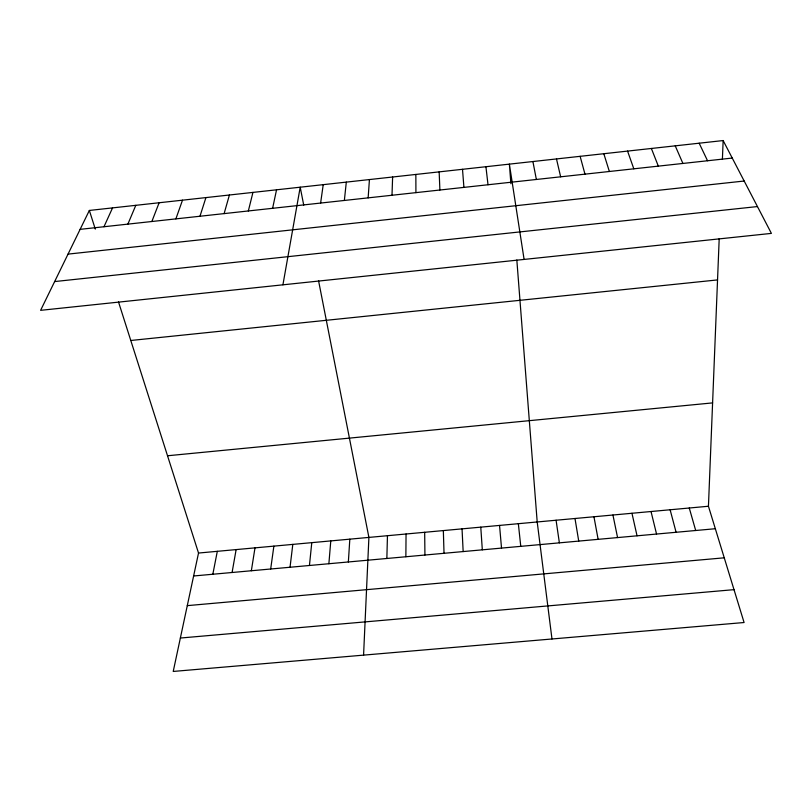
<?xml version="1.0" encoding="UTF-8"?>
<svg xmlns="http://www.w3.org/2000/svg" width="812" height="812" viewBox="0 0 812 812"><rect width="100%" height="100%" fill="white"/><g stroke="black" fill="none" stroke-linecap="round" stroke-linejoin="round"><path stroke-width="1.22" d="M405.868 556.748L406.051 534.002M386.857 558.473L387.456 535.707M392.003 195.256L392.622 177.006M118.501 301.932L198.524 553.043L173.22 671.443L744.086 622.52L708.44 506.252L719.199 238.677M722.396 159.355L723.147 140.557L89.35 210.45L40.6 310.336L771.4 233.389L723.147 140.557M363.573 655.132L368.902 537.412L318.537 280.627M348.358 561.965L349.82 539.158M368.151 197.864L369.43 179.564M328.88 563.731L330.778 540.914M309.443 565.487L311.778 542.649M344.359 200.462L346.308 182.111M290.036 567.243L292.807 544.395M270.68 568.999L273.877 546.131M320.618 203.051L323.227 184.659M251.355 570.745L254.988 547.867M232.08 572.49L236.13 549.592M282.921 284.819L300.207 187.196L303.729 205.121M212.835 574.236L217.311 551.318M272.609 208.308L276.547 189.805M248.34 210.958L252.948 192.403M224.122 213.607L229.41 195.002M199.975 216.246L205.923 197.59M175.879 218.885L182.497 200.178M151.854 221.503L159.122 202.756M127.88 224.132L135.807 205.324M103.977 226.741L112.553 207.892M80.124 229.349L732.241 158.056M68.035 254.115L744.178 181.025M54.637 281.571L757.454 206.563M130.793 340.482L717.544 279.917M167.526 455.765L712.601 402.894M198.524 553.043L708.44 506.252M193.632 575.982L715.331 528.724M187.288 605.64L724.253 557.814M180.365 638.039L734.007 589.654M699.162 143.206L707.546 160.756M675.239 145.845L682.902 163.445M651.376 148.474L658.329 166.135M627.564 151.093L633.817 168.815M89.35 210.45L95.298 229.116M603.813 153.722L609.365 171.484M689.266 508.018L695.701 530.5M580.123 156.33L584.975 174.154M670.123 509.774L676.102 532.276M651.021 511.519L656.553 534.042M556.484 158.939L560.645 176.813M631.959 513.275L637.044 535.808M612.938 515.021L617.567 537.574M532.905 161.537L536.367 179.472M593.948 516.757L598.129 539.341M574.987 518.503L578.733 541.096M524.095 259.424L509.378 164.125L510.9 183.705M556.078 520.238L559.377 542.842M551.977 638.983L537.199 521.974L516.828 259.982M485.921 166.714L488.012 184.75M518.35 523.699L520.766 546.344M499.542 525.425L501.522 548.09M462.505 169.302L463.916 187.389M480.775 527.15L482.318 549.826M462.038 528.866L463.155 551.561M439.16 171.87L439.891 190.018M443.342 530.581L444.022 553.297M424.676 532.296L424.93 555.022M415.856 174.438L415.917 192.637"/></g></svg>
